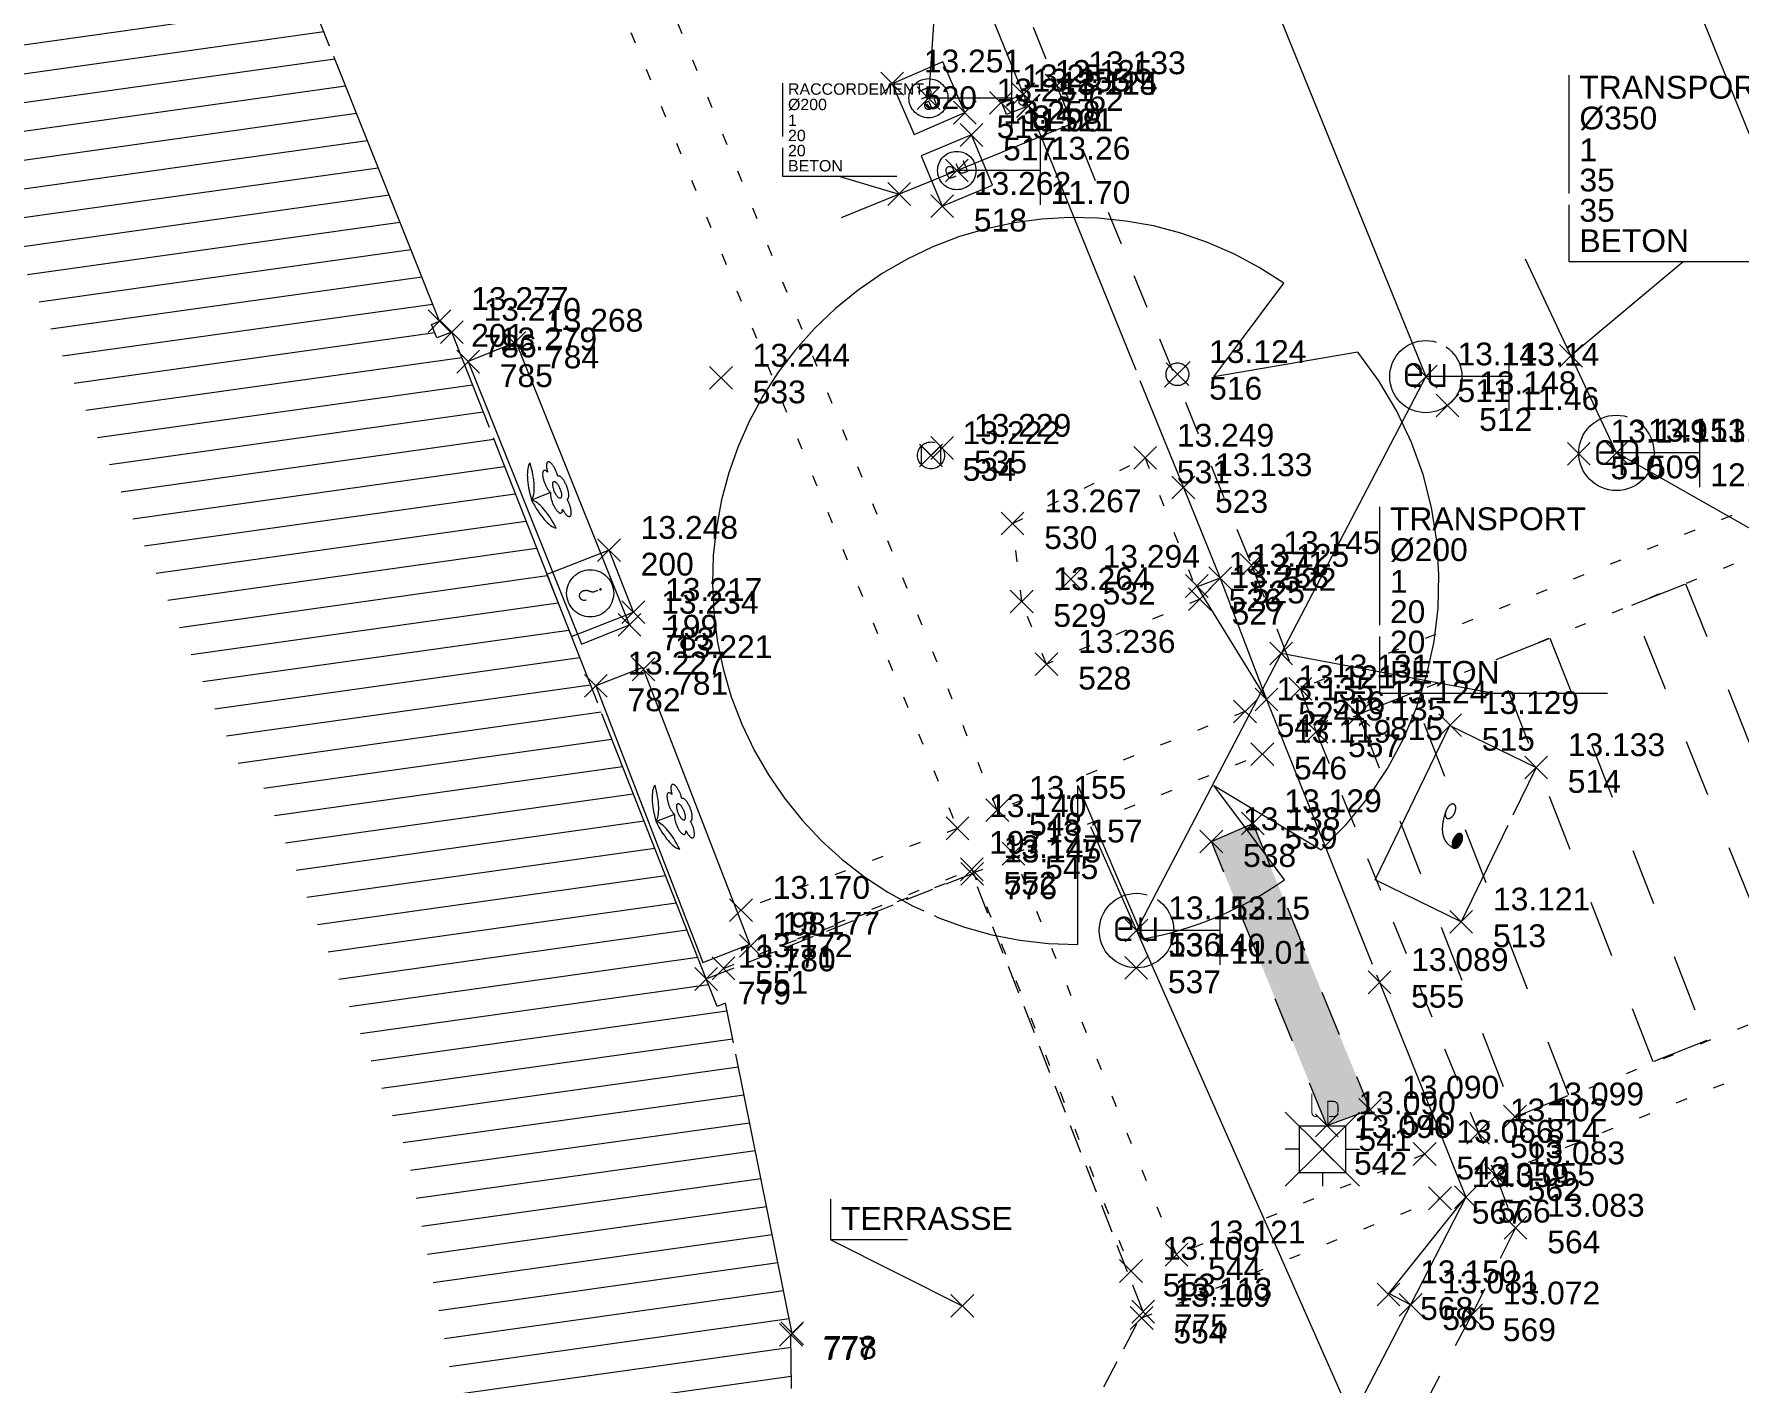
# Model space of a CAD drawing. Header units: metres. Extents: x 1223562 to 1223801, y 7191360 to 7191620.
# Drawn here: x 1223756.81 to 1223771.77, y 7191559.66 to 7191571.49 of the extents above; entities that cross this region are included whole.
import ezdxf
from ezdxf.enums import TextEntityAlignment as Align

# ---------------------------------------------------------------- set-up
doc = ezdxf.new("R2010")
doc.units = ezdxf.units.M
doc.header["$PDMODE"] = 3
doc.header["$PDSIZE"] = 0.1
for name, pattern in [('LL_0822', [2.5, 2.5, 0]), ('LL_0824', [0.35, 0.1, -0.25]), ('LL_0828', [0.8, 0.4, -0.4]), ('LL_0829', [0.6, 0.3, -0.3]), ('ML_0862', [1, 0.5, -0.5]), ('RL_1103', [0.375, 0.25, -0.125]), ('RL_1105', [2.5, 2.5, 0]), ('Socle_Continu', [2.5, 2.5, 0]), ('Topo_Continu', [2.5, 2.5, 0])]:
    doc.linetypes.add(name, pattern=pattern)
for name, color, linetype, lineweight in [('BATIH_SCS', 201, 'Socle_Continu', 13), ('BATIM_SCI', 201, 'Socle_Continu', 13), ('EAUPO_SCS', 140, 'Socle_Continu', 13), ('ECPUB_SCS', 30, 'Socle_Continu', 13), ('GAZFL_SCS', 40, 'Socle_Continu', 13), ('INDET_SCS', 7, 'Socle_Continu', 13), ('JARDI_SCS', 82, 'Socle_Continu', 13), ('MARQU_SCS', 7, 'Socle_Continu', 13), ('MOBUR_PSS', 251, 'Socle_Continu', 13), ('SIGTA_SCI', 7, 'Socle_Continu', 13), ('SIGTM_SCI', 1, 'Socle_Continu', 13), ('SIGTO_SCI', 255, 'Socle_Continu', 13), ('TELEC_SCS', 3, 'Socle_Continu', 13), ('VOIRH_SCS', 7, 'Socle_Continu', 13), ('VOIRI_SCS', 7, 'Socle_Continu', 13)]:
    doc.layers.add(name, color=color, linetype=linetype, lineweight=lineweight)
for name, color, linetype, lineweight, true_color in [('BATIM_SCS', 7, 'Socle_Continu', 13, 0xdf7fff), ('EAUPL_PSI', 5, 'Socle_Continu', 13, 0x0000ff), ('EAUPL_SCI', 5, 'Socle_Continu', 13, 0x0000ff), ('EAUPL_SCS', 5, 'Socle_Continu', 13, 0x0000ff), ('EAUPL_SCT', 5, 'Socle_Continu', 13, 0x0000ff), ('EAUUS_PSI', 7, 'Socle_Continu', 13, 0x7f3f00), ('EAUUS_SCI', 7, 'Socle_Continu', 13, 0x7f3f00), ('EAUUS_SCS', 7, 'Socle_Continu', 13, 0x7f3f00), ('EAUUS_SCT', 7, 'Socle_Continu', 13, 0x7f3f00)]:
    doc.layers.add(name, color=color, linetype=linetype, lineweight=lineweight, true_color=true_color)
doc.styles.add('Reseaux', font='arial.ttf')
doc.styles.get("Standard").update_dxf_attribs({"font": 'arial.ttf'})
doc.linetypes.add('BL_0101', pattern='A,3,-0.2,0.2,-0.381,["ep",Standard,S=0.254,R=0,X=-0.2,Y=-0.1],-0.381,0.2,-0.2', length=4.562)
doc.linetypes.add('CL_0181', pattern='A,3,-0.15,0.4,-0.381,["eu",Standard,S=0.254,R=0,X=-0.2,Y=-0.1],-0.381,0.4,-0.15', length=4.862)

# ---------------------------------------------------------------- blocks, each defined once
blk = doc.blocks.new('YP_1521')
at = {"layer": 'SIGTO_SCI', "color": 7, "linetype": 'Socle_Continu'}
blk.add_point((0, 0), dxfattribs=at)
at = {"layer": 'SIGTA_SCI', "linetype": 'Socle_Continu'}
blk.add_attdef('ALT', (0.278, 0.099), '', height=0.2, dxfattribs=at)
at = {"layer": 'SIGTA_SCI', "linetype": 'Socle_Continu', "flags": 9}
blk.add_attdef('CALQUE_ALT', (1.69, -1.18), '', height=0.2, dxfattribs=at)
at = {"layer": 'SIGTM_SCI', "linetype": 'Socle_Continu'}
blk.add_attdef('MAT', (0.278, -0.223), '', height=0.2, dxfattribs=at)
at = {"layer": 'SIGTM_SCI', "linetype": 'Socle_Continu', "flags": 9}
blk.add_attdef('CALQUE_MAT', (1.69, -1.501), '', height=0.2, dxfattribs=at)
at = {"layer": 'SIGTO_SCI', "linetype": 'Socle_Continu', "flags": 9}
for tag, p in [('ID', (1.69, 0.105)), ('NATURE', (1.69, -0.216)), ('FAMILLE', (1.69, -0.538)), ('CALQUE', (1.69, -0.859)), ('PCRS', (1.69, -1.823))]:
    blk.add_attdef(tag, p, '', height=0.2, dxfattribs=at)
blk = doc.blocks.new('BP_0091')
at = {"layer": 'EAUPL_SCS', "linetype": 'Socle_Continu'}
h = blk.add_hatch(color=256, dxfattribs=at)
h.dxf.hatch_style = 1
h.paths.add_polyline_path([(0.094, 0), (0.906, 0, 0.388383)])
blk.add_line((0.906, 0), (0.094, 0), dxfattribs=at)
at = {"layer": 'EAUPL_SCS', "linetype": 'Socle_Continu', "flags": 128}
blk.add_lwpolyline([(0, 0), (0, 0.505), (1, 0.505), (1, 0)], close=True, dxfattribs=at)
at = {"layer": 'EAUPL_SCS', "linetype": 'Socle_Continu'}
blk.add_arc((0.5, -0.444), 0.602, 47.5494, 132.4506, dxfattribs=at)
at = {"layer": 'EAUPL_SCS', "linetype": 'Socle_Continu', "flags": 9}
for tag, p in [('NATURE', (1.448, 0.587)), ('ID', (1.448, 0.909)), ('FAMILLE', (1.448, 0.266)), ('CALQUE', (1.448, -0.055)), ('PCRS', (1.448, -0.377))]:
    blk.add_attdef(tag, p, '', height=0.2, dxfattribs=at)
blk = doc.blocks.new('KP_0763')
at = {"layer": 'INDET_SCS', "linetype": 'Socle_Continu'}
blk.add_lwpolyline([(0, 0), (1, 0), (1, 1), (0, 1)], close=True, dxfattribs=at)
at = {"layer": 'INDET_SCS', "linetype": 'Socle_Continu', "flags": 128}
blk.add_lwpolyline([(0.426, 0.592, -1), (0.574, 0.592, -0.209077), (0.535, 0.496, 0.201083), (0.5, 0.412), (0.5, 0.371)], format="xyb", dxfattribs=at)
at = {"layer": 'INDET_SCS', "linetype": 'Socle_Continu'}
blk.add_lwpolyline([(0.494, 0.341, 0.098491), (0.492, 0.338, 0.098491), (0.491, 0.335, 0.098491), (0.492, 0.331, 0.098491), (0.494, 0.328, 0.098491), (0.496, 0.326, 0.098491), (0.5, 0.325, 0.098491), (0.504, 0.326, 0.098491), (0.506, 0.328, 0.098491), (0.508, 0.331, 0.098491), (0.509, 0.335, 0.098491), (0.508, 0.338, 0.098491), (0.506, 0.341, 0.098491), (0.504, 0.343, 0.098491), (0.5, 0.344, 0.098491), (0.496, 0.343, 0.098491)], format="xyb", close=True, dxfattribs=at)
blk.add_circle((0.5, 0.5), 0.353, dxfattribs=at)
at = {"layer": 'INDET_SCS', "linetype": 'Socle_Continu', "flags": 9}
for tag, p in [('ID', (1.315, 0.865)), ('NATURE', (1.315, 0.544)), ('FAMILLE', (1.315, 0.223)), ('CALQUE', (1.315, -0.099)), ('PCRS', (1.315, -0.42))]:
    blk.add_attdef(tag, p, '', height=0.2, dxfattribs=at)
blk = doc.blocks.new('BP_0081')
at = {"layer": 'EAUPL_SCS', "linetype": 'Socle_Continu', "const_width": 0.0333, "flags": 128}
for points in [[(-0.051, -0.144), (-0.176, -0.144, -0.424), (-0.251, -0.069), (-0.251, 0.056, -0.997785), (-0.051, 0.056), (-0.051, 0.006), (-0.226, 0.006)], [(0.073, -0.295), (0.073, 0.156), (0.186, 0.156, -0.410802), (0.273, 0.068), (0.273, -0.062, -0.396178), (0.186, -0.144), (0.098, -0.144)]]:
    blk.add_lwpolyline(points, format="xyb", dxfattribs=at)
at = {"layer": 'EAUPL_SCS', "linetype": 'Socle_Continu'}
blk.add_circle((0, 0), 0.5, dxfattribs=at)
at = {"layer": 'EAUPL_SCS', "linetype": 'Socle_Continu', "flags": 9}
for tag, p in [('ID', (0.931, 0.67)), ('NATURE', (0.931, 0.348)), ('FAMILLE', (0.931, 0.027)), ('CALQUE', (0.931, -0.294)), ('PCRS', (0.931, -0.615)), ('TYPE', (0.931, -0.937))]:
    blk.add_attdef(tag, p, '', height=0.2, dxfattribs=at)
blk = doc.blocks.new('CP_0161')
at = {"layer": 'EAUUS_SCS', "linetype": 'Socle_Continu', "const_width": 0.0333, "flags": 128}
for points in [[(-0.071, -0.125), (-0.195, -0.125, -0.405328), (-0.27, -0.05), (-0.27, 0.075, -0.999132), (-0.071, 0.075), (-0.071, 0.025), (-0.245, 0.025)], [(0.054, 0.175), (0.054, -0.038, 0.410802), (0.141, -0.125), (0.253, -0.125), (0.253, 0.175)]]:
    blk.add_lwpolyline(points, format="xyb", dxfattribs=at)
at = {"layer": 'EAUUS_SCS', "linetype": 'Socle_Continu'}
blk.add_circle((0, 0), 0.5, dxfattribs=at)
at = {"layer": 'EAUUS_SCS', "linetype": 'Socle_Continu', "flags": 9}
for tag, p in [('ID', (0.989, 0.577)), ('NATURE', (0.989, 0.255)), ('FAMILLE', (0.989, -0.066)), ('CALQUE', (0.989, -0.387)), ('PCRS', (0.989, -0.709)), ('TYPE', (0.989, -1.03))]:
    blk.add_attdef(tag, p, '', height=0.2, dxfattribs=at)
blk = doc.blocks.new('AP_0001')
at = {"layer": 'EAUPO_SCS', "linetype": 'Socle_Continu'}
blk.add_line((0.113, 0.113), (-0.113, -0.113), dxfattribs=at)
blk.add_circle((0, 0), 0.1, dxfattribs=at)
at = {"layer": 'EAUPO_SCS', "linetype": 'Socle_Continu', "flags": 9}
for tag, p in [('ID', (0.809, 0.507)), ('NATURE', (0.809, 0.186)), ('FAMILLE', (0.809, -0.135)), ('CALQUE', (0.809, -0.456)), ('PCRS', (0.809, -0.778))]:
    blk.add_attdef(tag, p, '', height=0.2, dxfattribs=at)
blk = doc.blocks.new('CP_0163')
at = {"layer": 'EAUUS_SCS', "linetype": 'Socle_Continu'}
blk.add_lwpolyline([(0, 0), (1, 0), (1, 1), (0, 1)], close=True, dxfattribs=at)
at = {"layer": 'EAUUS_SCS', "linetype": 'Socle_Continu', "const_width": 0.0235, "flags": 128}
for points in [[(0.45, 0.412), (0.362, 0.412, -0.405328), (0.31, 0.465), (0.31, 0.553, -0.999132), (0.45, 0.553), (0.45, 0.518), (0.327, 0.518)], [(0.538, 0.624), (0.538, 0.474, 0.410802), (0.6, 0.412), (0.679, 0.412), (0.679, 0.624)]]:
    blk.add_lwpolyline(points, format="xyb", dxfattribs=at)
at = {"layer": 'EAUUS_SCS', "linetype": 'Socle_Continu'}
blk.add_circle((0.5, 0.5), 0.353, dxfattribs=at)
at = {"layer": 'EAUUS_SCS', "linetype": 'Socle_Continu', "flags": 9}
for tag, p in [('ID', (1.381, 1.06)), ('NATURE', (1.381, 0.739)), ('FAMILLE', (1.381, 0.417)), ('CALQUE', (1.381, 0.096)), ('PCRS', (1.381, -0.225)), ('TYPE', (1.381, -0.546))]:
    blk.add_attdef(tag, p, '', height=0.2, dxfattribs=at)
blk = doc.blocks.new('LP_0842')
at = {"layer": 'VOIRI_SCS', "linetype": 'Socle_Continu', "flags": 128}
blk.add_lwpolyline([(1, 0), (1, 0.5), (0, 0)], dxfattribs=at)
at = {"layer": 'VOIRI_SCS', "linetype": 'Socle_Continu', "flags": 9}
for tag, p in [('ID', (1.488, 0.614)), ('NATURE', (1.488, 0.292)), ('FAMILLE', (1.488, -0.029)), ('CALQUE', (1.488, -0.35)), ('PCRS', (1.488, -0.672))]:
    blk.add_attdef(tag, p, '', height=0.2, dxfattribs=at)
blk = doc.blocks.new('TP_1202')
at = {"layer": 'JARDI_SCS', "linetype": 'Socle_Continu', "flags": 128}
blk.add_lwpolyline([(0.3101, -0.3354, 0.396139), (0.3553, 0.2812), (0.1772, 0.2506), (0.2638, 0.3665, 1.3671), (0.0084, -0.4525), (0.0084, -0.2556), (0.09, -0.4455, 0.10638), (0.2645, -0.3725), (0.1772, -0.2556)], format="xyb", close=True, dxfattribs=at)
at = {"layer": 'JARDI_SCS', "linetype": 'Socle_Continu', "flags": 9}
for tag, p in [('ID', (1.0001, 0.2274)), ('NATURE', (1.0001, -0.0939)), ('FAMILLE', (1.0001, -0.4152)), ('CALQUE', (1.0001, -0.7365)), ('PCRS', (1.0001, -1.0577))]:
    blk.add_attdef(tag, p, '', height=0.2, dxfattribs=at)
blk = doc.blocks.new('JP_0701')
at = {"layer": 'GAZFL_SCS', "linetype": 'Socle_Continu'}
for p, q in [((0.353, 0.353), (-0.353, -0.353)), ((-0.353, -0.353), (-0.353, 0.353)), ((-0.353, 0.353), (0.353, -0.353)), ((0.353, 0.353), (0.353, -0.353))]:
    blk.add_line(p, q, dxfattribs=at)
blk.add_circle((0, 0), 0.5, dxfattribs=at)
at = {"layer": 'GAZFL_SCS', "linetype": 'Socle_Continu', "flags": 9}
for tag, p in [('ID', (1.116, 0.579)), ('NATURE', (1.116, 0.258)), ('FAMILLE', (1.116, -0.063)), ('CALQUE', (1.116, -0.385)), ('PCRS', (1.116, -0.706))]:
    blk.add_attdef(tag, p, '', height=0.2, dxfattribs=at)
blk = doc.blocks.new('GP_0481')
at = {"layer": 'ECPUB_SCS', "linetype": 'Socle_Continu'}
for p, q in [((-0.325, 0.325), (0, 0)), ((0, 0), (0.325, 0.325)), ((0.203, 0.203), (-0.203, 0.203)), ((-0.203, 0.203), (-0.203, -0.203)), ((0.203, 0.203), (0.203, -0.203)), ((0, 0), (-0.325, -0.325)), ((-0.203, 0), (-0.325, 0)), ((0.325, -0.325), (0, 0)), ((0.203, 0), (0.325, 0)), ((-0.203, -0.203), (0.203, -0.203)), ((0, -0.203), (0, -0.325))]:
    blk.add_line(p, q, dxfattribs=at)
at = {"layer": 'ECPUB_SCS', "linetype": 'Socle_Continu', "const_width": 0.01, "flags": 128}
for points in [[(-0.092, 0.487), (-0.092, 0.321, 0.378783), (-0.059, 0.287), (-0.048, 0.287)], [(0.048, 0.22), (0.048, 0.42), (0.098, 0.42, -0.410802), (0.137, 0.381), (0.137, 0.323, -0.396178), (0.098, 0.287), (0.059, 0.287)]]:
    blk.add_lwpolyline(points, format="xyb", dxfattribs=at)
at = {"layer": 'ECPUB_SCS', "linetype": 'Socle_Continu', "flags": 9}
for tag, p in [('ID', (0.722, 0.587)), ('NATURE', (0.722, 0.266)), ('FAMILLE', (0.722, -0.055)), ('CALQUE', (0.722, -0.377)), ('PCRS', (0.722, -0.698))]:
    blk.add_attdef(tag, p, '', height=0.2, dxfattribs=at)
blk = doc.blocks.new('LP_0841')
at = {"layer": 'VOIRI_SCS', "linetype": 'Socle_Continu', "flags": 128}
blk.add_lwpolyline([(0, 0), (0, 0.5), (1, 0)], dxfattribs=at)
at = {"layer": 'VOIRI_SCS', "linetype": 'Socle_Continu', "flags": 9}
for tag, p in [('ID', (1.428, 0.548)), ('NATURE', (1.428, 0.227)), ('FAMILLE', (1.428, -0.095)), ('CALQUE', (1.428, -0.416)), ('PCRS', (1.428, -0.737))]:
    blk.add_attdef(tag, p, '', height=0.2, dxfattribs=at)
blk = doc.blocks.new('*U63')
at = {"layer": 'BATIM_SCI', "linetype": 'Socle_Continu'}
blk.add_line((-1.153, 0.58), (0, 0), dxfattribs=at)
at = {"layer": 'BATIM_SCI', "linetype": 'Socle_Continu', "flags": 128}
blk.add_lwpolyline([(-0.48, 0.58), (-1.153, 0.58), (-1.153, 0.937)], dxfattribs=at)
at = {"layer": 'BATIM_SCI', "linetype": 'Socle_Continu'}
blk.add_point((0, 0), dxfattribs=at)
blk.add_attdef('TXT', (-1.064, 0.667), '', height=0.2, dxfattribs=at)
at = {"layer": 'BATIM_SCI', "linetype": 'Socle_Continu', "flags": 9}
for tag, p in [('ID', (1.967, 0.144)), ('NATURE', (1.967, -0.177)), ('FAMILLE', (1.967, -0.499)), ('CALQUE', (1.967, -0.82)), ('PCRS', (1.967, -1.141))]:
    blk.add_attdef(tag, p, '', height=0.2, dxfattribs=at)
blk = doc.blocks.new('NP_2606')
at = {"layer": 'MOBUR_PSS', "linetype": 'Topo_Continu'}
blk.add_lwpolyline([(0, 0), (0.6, 0), (0.6, 0.3), (0, 0.3)], close=True, dxfattribs=at)
at = {"layer": 'MOBUR_PSS', "linetype": 'Socle_Continu', "flags": 128}
blk.add_lwpolyline([(0.3, 0.1607, 1.082498), (0.3393, 0.1893, 1.082498), (0.3243, 0.2354, 1.082498), (0.2757, 0.2354, 1.082498), (0.2607, 0.1893, 1.082498), (0.3, 0.1607), (0.3, 0.0428)], format="xyb", dxfattribs=at)
for points in [[(0.2303, 0.1146, 0.278028), (0.3, 0.0428, 0.278028)], [(0.3, 0.0428, 0.278028), (0.3697, 0.1146, 0.278028)]]:
    blk.add_lwpolyline(points, format="xyb", close=True, dxfattribs=at)
at = {"layer": 'MOBUR_PSS', "linetype": 'Socle_Continu'}
blk.add_circle((0.3, 0.202), 0.0177, dxfattribs=at)
at = {"layer": 'MOBUR_PSS', "linetype": 'Topo_Continu', "flags": 9}
for tag, p in [('ID', (1.4524, 0.4083)), ('NATURE', (1.4524, 0.087)), ('FAMILLE', (1.4524, -0.2342)), ('CALQUE', (1.4524, -0.5555))]:
    blk.add_attdef(tag, p, '', height=0.2, dxfattribs=at)
at = {"layer": 'MOBUR_PSS', "linetype": 'Socle_Continu', "flags": 9}
blk.add_attdef('PCRS', (1.4524, -0.8768), '', height=0.2, dxfattribs=at)
blk = doc.blocks.new('IP_0645')
at = {"layer": 'TELEC_SCS', "linetype": 'Socle_Continu'}
h = blk.add_hatch(color=256, dxfattribs=at)
edge = h.paths.add_edge_path()
edge.add_ellipse((0.552, 0.6033), major_axis=(-0.0325, 0.0325), ratio=1, start_angle=-134.95904, end_angle=45.04096, ccw=False)
edge.add_ellipse((0.552, 0.6033), major_axis=(0.0325, 0.0325), ratio=1, start_angle=135.04096, end_angle=315.04096, ccw=False)
h = blk.add_hatch(color=256, dxfattribs=at)
edge = h.paths.add_edge_path()
edge.add_ellipse((0.4144, 0.4044), major_axis=(0.0324, 0.0324), ratio=1, start_angle=-44.95904, end_angle=135.04096, ccw=False)
edge.add_ellipse((0.4144, 0.4044), major_axis=(0.0324, 0.0324), ratio=1, start_angle=135.04096, end_angle=315.04096, ccw=False)
at = {"layer": 'TELEC_SCS', "linetype": 'Socle_Continu', "flags": 128}
blk.add_lwpolyline([(0, 1), (1, 1), (1, 0), (0, 0)], close=True, dxfattribs=at)
at = {"layer": 'TELEC_SCS', "linetype": 'Socle_Continu'}
for points in [[(0.4698, 0.6224, 0.070816), (0.4293, 0.592, 0.035655), (0.4125, 0.5727, 0.098491)], [(0.5501, 0.6493, 0.060394), (0.4925, 0.6332, 0.025244), (0.4698, 0.6224, 0.098491)], [(0.5979, 0.6034, 0.098311), (0.5944, 0.6209, 0.098491), (0.5845, 0.6358, 0.098491), (0.5696, 0.6458, 0.098491), (0.552, 0.6493, 0.098491), (0.5344, 0.6458, 0.098491), (0.5195, 0.6358, 0.098491), (0.5096, 0.6209, 0.098491), (0.5061, 0.6033, 0.000179), (0.5061, 0.6033, 0.098491)], [(0.5061, 0.6033, 0.098311), (0.5096, 0.5858, 0.098491), (0.5195, 0.5709, 0.098491), (0.5344, 0.5609, 0.098491), (0.552, 0.5574, 0.098491), (0.5696, 0.5609, 0.098491), (0.5845, 0.5709, 0.098491), (0.5944, 0.5858, 0.098491), (0.5979, 0.6033, 0.000179), (0.5979, 0.6034, 0.098491)], [(0.3783, 0.5, 0.062521), (0.367, 0.4098, 0.003745), (0.367, 0.4044, 0.098491)], [(0.4125, 0.5727, 0.059478), (0.3878, 0.5286, 0.035459), (0.3783, 0.5, 0.098491)], [(0.4603, 0.4044, 0.098311), (0.4568, 0.4219, 0.098491), (0.4469, 0.4368, 0.098491), (0.432, 0.4468, 0.098491), (0.4144, 0.4503, 0.098491), (0.3969, 0.4468, 0.098491), (0.382, 0.4368, 0.098491), (0.3721, 0.4219, 0.098491), (0.3686, 0.4044, 0.000179), (0.3686, 0.4044, 0.098491)], [(0.3686, 0.4044, 0.098311), (0.3721, 0.3868, 0.098491), (0.382, 0.372, 0.098491), (0.3969, 0.362, 0.098491), (0.4144, 0.3585, 0.098491), (0.432, 0.362, 0.098491), (0.4469, 0.372, 0.098491), (0.4568, 0.3868, 0.098491), (0.4603, 0.4044, 0.000179), (0.4603, 0.4044, 0.098491)]]:
    blk.add_lwpolyline(points, format="xyb", dxfattribs=at)
at = {"layer": 'TELEC_SCS', "linetype": 'Socle_Continu', "flags": 9}
for tag, p in [('ID', (1.1393, 0.9514)), ('NATURE', (1.1393, 0.6301)), ('FAMILLE', (1.1393, 0.3088)), ('CALQUE', (1.1393, -0.0125)), ('PCRS', (1.1393, -0.3337))]:
    blk.add_attdef(tag, p, '', height=0.2, dxfattribs=at)
blk = doc.blocks.new('*U136')
at = {"layer": 'EAUUS_SCI', "linetype": 'Socle_Continu'}
blk.add_line((0.048, 0.693), (0, 0), dxfattribs=at)
at = {"layer": 'EAUUS_SCI', "linetype": 'Socle_Continu', "flags": 128}
blk.add_lwpolyline([(0.721, 0.693), (0.048, 0.693), (0.048, 1.05)], dxfattribs=at)
at = {"layer": 'EAUUS_SCI', "linetype": 'Socle_Continu'}
blk.add_point((0, 0), dxfattribs=at)
blk.add_attdef('TXT', (0.136, 0.781), '', height=0.2, dxfattribs=at)
at = {"layer": 'EAUUS_SCI', "linetype": 'Socle_Continu', "flags": 9}
for tag, p in [('ID', (1.967, 0.144)), ('NATURE', (1.967, -0.177)), ('FAMILLE', (1.967, -0.499)), ('CALQUE', (1.967, -0.82)), ('PCRS', (1.967, -1.141))]:
    blk.add_attdef(tag, p, '', height=0.2, dxfattribs=at)
blk = doc.blocks.new('CP_2101')
at = {"layer": 'EAUUS_PSI', "linetype": 'Socle_Continu'}
blk.add_line((0.733, 0), (0, 0), dxfattribs=at)
at = {"layer": 'EAUUS_PSI', "linetype": 'Socle_Continu', "flags": 128}
blk.add_lwpolyline([(0.733, -0.3), (0.733, 0.3)], dxfattribs=at)
at = {"layer": 'EAUUS_PSI', "linetype": 'Socle_Continu'}
blk.add_point((0, 0), dxfattribs=at)
at = {"layer": 'EAUUS_PSI', "linetype": 'Socle_Continu', "style": 'Reseaux', "flags": 9}
for tag, p in [('ID', (2.525, 0.541)), ('NATURE', (2.525, 0.22))]:
    blk.add_attdef(tag, p, '', height=0.2, dxfattribs=at)
at = {"layer": 'EAUUS_PSI', "linetype": 'Socle_Continu'}
for tag, p in [('TAMPON', (0.824, 0.196)), ('RADIER', (0.824, -0.192))]:
    blk.add_attdef(tag, text='', height=0.2, dxfattribs=at).set_placement(p, align=Align.MIDDLE_LEFT)
at = {"layer": 'EAUUS_PSI', "linetype": 'Socle_Continu', "flags": 9}
for tag, p in [('FAMILLE', (2.525, -0.101)), ('CALQUE', (2.525, -0.423)), ('PCRS', (2.525, -0.744))]:
    blk.add_attdef(tag, p, '', height=0.2, dxfattribs=at)
blk = doc.blocks.new('*U137')
at = {"layer": 'EAUUS_SCI', "linetype": 'Socle_Continu'}
blk.add_line((-1.039, 0.309), (0, 0), dxfattribs=at)
at = {"layer": 'EAUUS_SCI', "linetype": 'Socle_Continu', "flags": 128}
blk.add_lwpolyline([(-0.039, 0.309), (-2.039, 0.309), (-2.039, 1.947)], dxfattribs=at)
at = {"layer": 'EAUUS_SCI', "linetype": 'Socle_Continu'}
blk.add_point((0, 0), dxfattribs=at)
for tag, p in [('TYPE', (-1.95, 1.742)), ('DIAM', (-1.95, 1.472)), ('NBR', (-1.95, 1.193)), ('LARG', (-1.95, 0.928)), ('HAUT', (-1.95, 0.662)), ('MATER', (-1.95, 0.396))]:
    blk.add_attdef(tag, p, '', height=0.2, dxfattribs=at)
at = {"layer": 'EAUUS_SCI', "linetype": 'Socle_Continu', "flags": 9}
for tag, p in [('ID', (2.47, 1.418)), ('NATURE', (2.47, 1.097)), ('FAMILLE', (2.47, 0.776)), ('CALQUE', (2.47, 0.454))]:
    blk.add_attdef(tag, p, '', height=0.2, dxfattribs=at)
blk = doc.blocks.new('*U139')
at = {"layer": 'EAUUS_SCI', "linetype": 'Socle_Continu'}
blk.add_line((1.866, -0.352), (0, 0), dxfattribs=at)
at = {"layer": 'EAUUS_SCI', "linetype": 'Socle_Continu', "flags": 128}
blk.add_lwpolyline([(2.866, -0.352), (0.866, -0.352), (0.866, 1.287)], dxfattribs=at)
at = {"layer": 'EAUUS_SCI', "linetype": 'Socle_Continu'}
blk.add_point((0, 0), dxfattribs=at)
at = {"layer": 'EAUUS_SCI', "linetype": 'Socle_Continu', "flags": 9}
for tag, p in [('ID', (2.47, 1.418)), ('NATURE', (2.47, 1.097)), ('FAMILLE', (2.47, 0.776)), ('CALQUE', (2.47, 0.454))]:
    blk.add_attdef(tag, p, '', height=0.2, dxfattribs=at)
at = {"layer": 'EAUUS_SCI', "linetype": 'Socle_Continu'}
for tag, p in [('TYPE', (0.955, 1.082)), ('DIAM', (0.955, 0.811)), ('NBR', (0.955, 0.533)), ('LARG', (0.955, 0.267)), ('HAUT', (0.955, 0.001)), ('MATER', (0.955, -0.265))]:
    blk.add_attdef(tag, p, '', height=0.2, dxfattribs=at)
blk = doc.blocks.new('BP_2051')
at = {"layer": 'EAUPL_PSI', "linetype": 'Socle_Continu'}
blk.add_line((0.733, 0), (0, 0), dxfattribs=at)
at = {"layer": 'EAUPL_PSI', "linetype": 'Socle_Continu', "flags": 128}
blk.add_lwpolyline([(0.733, -0.3), (0.733, 0.3)], dxfattribs=at)
at = {"layer": 'EAUPL_PSI', "linetype": 'Socle_Continu'}
blk.add_point((0, 0), dxfattribs=at)
for tag, p in [('TAMPON', (0.824, 0.196)), ('RADIER', (0.824, -0.192))]:
    blk.add_attdef(tag, text='', height=0.2, dxfattribs=at).set_placement(p, align=Align.MIDDLE_LEFT)
at = {"layer": 'EAUPL_PSI', "linetype": 'Socle_Continu', "style": 'Reseaux', "flags": 9}
for tag, p in [('ID', (2.428, 0.07)), ('NATURE', (2.428, -0.251))]:
    blk.add_attdef(tag, p, '', height=0.2, dxfattribs=at)
at = {"layer": 'EAUPL_PSI', "linetype": 'Socle_Continu', "flags": 9}
for tag, p in [('FAMILLE', (2.428, -0.573)), ('CALQUE', (2.428, -0.894)), ('PCRS', (2.428, -1.215))]:
    blk.add_attdef(tag, p, '', height=0.2, dxfattribs=at)
blk = doc.blocks.new('*U140')
at = {"layer": 'EAUPL_SCI', "linetype": 'Socle_Continu'}
blk.add_line((0.985, 0.824), (0, 0), dxfattribs=at)
at = {"layer": 'EAUPL_SCI', "linetype": 'Socle_Continu', "flags": 128}
blk.add_lwpolyline([(1.985, 0.824), (-0.015, 0.824), (-0.015, 2.462)], dxfattribs=at)
at = {"layer": 'EAUPL_SCI', "linetype": 'Socle_Continu'}
blk.add_point((0, 0), dxfattribs=at)
for tag, p in [('TYPE', (0.074, 2.257)), ('DIAM', (0.074, 1.987)), ('NBR', (0.074, 1.708)), ('LARG', (0.074, 1.443)), ('HAUT', (0.074, 1.177)), ('MATER', (0.074, 0.911))]:
    blk.add_attdef(tag, p, '', height=0.2, dxfattribs=at)
at = {"layer": 'EAUPL_SCI', "linetype": 'Socle_Continu', "flags": 9}
for tag, p in [('ID', (2.47, 1.418)), ('NATURE', (2.47, 1.097)), ('FAMILLE', (2.47, 0.776)), ('CALQUE', (2.47, 0.454))]:
    blk.add_attdef(tag, p, '', height=0.2, dxfattribs=at)

msp = doc.modelspace()

# ---------------------------------------------------------------- hatches: boundary and pattern name
at = {"layer": 'BATIH_SCS', "linetype": 'Socle_Continu'}
h = msp.add_hatch(dxfattribs=at)
h.set_pattern_fill('RL_1107', color=256, angle=323, pattern_type=2)
h.set_pattern_definition([(8, (0, 0), (-0.03479327524, 0.247567017185), [])])
h.paths.add_polyline_path([(1223763.477, 7191557.008), (1223763.455, 7191560.08), (1223763.465, 7191560.092), (1223762.88, 7191562.989), (1223762.806, 7191562.959), (1223762.711, 7191563.201), (1223761.529, 7191566.205), (1223761.527, 7191566.205), (1223761.313, 7191566.749), (1223760.479, 7191568.876), (1223760.348, 7191568.825), (1223760.301, 7191568.943), (1223760.37, 7191568.971), (1223759.258, 7191571.756), (1223758.662, 7191573.248), (1223757.164, 7191577.027), (1223757.018, 7191576.994), (1223756.916, 7191577.263), (1223753.872, 7191576.059), (1223758.669, 7191564.941), (1223758.785, 7191564.986), (1223759.919, 7191562.103), (1223760.082, 7191561.688), (1223760.457, 7191559.831), (1223760.475, 7191557.266), (1223760.452, 7191557.141), (1223760.061, 7191555.441), (1223759.978, 7191555.22), (1223758.015, 7191551.635), (1223758.144, 7191551.568), (1223755.578, 7191546.63), (1223758.239, 7191545.247), (1223761.321, 7191551.174), (1223761.627, 7191551.765), (1223761.663, 7191551.747), (1223761.721, 7191551.858), (1223762.167, 7191552.716), (1223762.225, 7191552.827), (1223762.118, 7191552.882), (1223762.471, 7191553.526), (1223762.536, 7191553.501), (1223762.65, 7191553.804), (1223762.757, 7191553.779), (1223763.392, 7191556.539)])
h.paths.add_polyline_path([(1223761.791, 7191552.366), (1223761.895, 7191552.38), (1223761.84, 7191552.273)], flags=16)
at = {"layer": 'VOIRH_SCS', "linetype": 'Socle_Continu'}
h = msp.add_hatch(dxfattribs=at)
h.set_pattern_fill('LL_0828', color=256, pattern_type=2)
h.set_pattern_definition([(0, (0, 0), (0, 0.1099852), [0.0635, -0.127]), (120, (0, 0), (-0.0952499772403, -0.0549926), [0.0635, -0.127]), (60, (0.0635, 0), (-0.0952499772403, 0.0549926), [0.0635, -0.127])])
h.paths.add_polyline_path([(1223756.106, 7191613.889), (1223755.738, 7191613.747), (1223756.665, 7191611.202), (1223757.068, 7191611.359)])
h.paths.add_polyline_path([(1223750.268, 7191608.738), (1223749.884, 7191608.597), (1223748.935, 7191611.127), (1223749.33, 7191611.281)])
h.paths.add_polyline_path([(1223773.638, 7191567.527), (1223774.009, 7191567.694), (1223774.374, 7191566.862), (1223774.755, 7191566.044), (1223775.18, 7191565.272), (1223775.679, 7191564.559), (1223775.355, 7191564.321), (1223774.826, 7191565.063), (1223774.385, 7191565.854), (1223773.987, 7191566.695)])
h.paths.add_polyline_path([(1223767.145, 7191564.407), (1223767.508, 7191564.565), (1223768.539, 7191562.053), (1223768.158, 7191561.915)])

# ---------------------------------------------------------------- linework, layer by layer
at = {"layer": 'BATIM_SCS', "linetype": 'RL_1105'}
for points in [[(1223760.37, 7191568.971, 13.277), (1223758.662, 7191573.248, 13.338), (1223757.164, 7191577.027, 13.352), (1223757.018, 7191576.994, 13.371), (1223756.916, 7191577.263, 13.357), (1223753.872, 7191576.059, 13.209)], [(1223758.044, 7191545.348, 12.648), (1223758.239, 7191545.247, 12.651), (1223761.321, 7191551.174, 12.828), (1223761.627, 7191551.765, 12.857), (1223761.663, 7191551.747, 12.845), (1223761.721, 7191551.858, 12.85), (1223762.167, 7191552.716, 12.86), (1223762.225, 7191552.827, 12.87), (1223762.118, 7191552.882, 12.937), (1223762.471, 7191553.526, 12.937), (1223762.536, 7191553.501, 12.926), (1223762.65, 7191553.804, 12.937), (1223762.757, 7191553.779, 12.931), (1223763.392, 7191556.539, 13.044), (1223763.477, 7191557.008, 13.362), (1223763.455, 7191560.08, 13.252), (1223763.465, 7191560.092, 13.252), (1223762.88, 7191562.989, 13.172), (1223762.806, 7191562.959, 13.176), (1223762.711, 7191563.201, 13.171), (1223760.479, 7191568.876, 13.27), (1223760.348, 7191568.825, 13.27), (1223760.301, 7191568.943, 13.272), (1223760.37, 7191568.971, 13.277)]]:
    msp.add_polyline3d(points, dxfattribs=at)
at = {"layer": 'BATIM_SCS', "linetype": 'RL_1103'}
msp.add_polyline3d([(1223763.392, 7191556.539, 13.044), (1223764.765, 7191556.523, 13.034), (1223764.816, 7191556.962, 13.051), (1223766.546, 7191560.282, 13.113), (1223765.046, 7191564.124, 13.145), (1223762.711, 7191563.201, 13.171)], dxfattribs=at)
at = {"layer": 'EAUPL_SCT', "linetype": 'BL_0101'}
for points in [[(1223770.7, 7191567.816, 12.08), (1223769.902, 7191569.517, 12.08)], [(1223772.336, 7191566.891, 12.08), (1223770.7, 7191567.816, 12.08)]]:
    msp.add_polyline3d(points, dxfattribs=at)
at = {"layer": 'EAUUS_SCT', "linetype": 'CL_0181'}
for points in [[(1223762.707, 7191584.029, 11.95), (1223769.027, 7191568.485, 11.46)], [(1223764.911, 7191570.293, 11.7), (1223765.923, 7191570.705, 11.7)], [(1223763.898, 7191569.882, 11.7), (1223764.91, 7191570.293, 11.7)], [(1223769.027, 7191568.485, 11.46), (1223766.488, 7191563.626, 11.01)], [(1223766.085, 7191564.538, 11.01), (1223766.488, 7191563.626, 11.01)], [(1223766.488, 7191563.626, 11.01), (1223780.009, 7191533.025, 10.71)]]:
    msp.add_polyline3d(points, dxfattribs=at)
at = {"layer": 'MARQU_SCS', "linetype": 'ML_0862'}
for points in [[(1223772.721, 7191563.147, 13.066), (1223772.248, 7191562.96, 13.071), (1223770.835, 7191566.479, 13.141), (1223771.307, 7191566.668, 13.141)], [(1223771.494, 7191562.661, 13.08), (1223771.022, 7191562.473, 13.085), (1223769.645, 7191566.004, 13.135), (1223770.117, 7191566.192, 13.139)], [(1223769.81, 7191561.993, 13.099), (1223770.283, 7191562.181, 13.094), (1223768.907, 7191565.709, 13.129), (1223768.435, 7191565.52, 13.124)]]:
    msp.add_polyline3d(points, close=True, dxfattribs=at)
at = {"layer": 'VOIRI_SCS', "linetype": 'LL_0829'}
msp.add_polyline3d([(1223752.475, 7191604.343, 12.804), (1223752.751, 7191604.461, 12.835), (1223754.36, 7191600.152, 12.901), (1223756.06, 7191595.661, 12.968), (1223757.142, 7191592.616, 12.993), (1223757.927, 7191590.51, 13.017), (1223759.083, 7191587.643, 13.054), (1223762.406, 7191579.414, 13.152), (1223762.908, 7191578.157, 13.169), (1223764.002, 7191575.443, 13.153), (1223765.787, 7191571.039, 13.133), (1223767.498, 7191566.83, 13.145), (1223767.926, 7191565.747, 13.131), (1223768.066, 7191565.37, 13.135), (1223769.643, 7191561.476, 13.083), (1223769.815, 7191561.017, 13.083), (1223769.425, 7191560.247, 13.072), (1223766.949, 7191555.533, 12.886)], dxfattribs=at)
at = {"layer": 'VOIRI_SCS', "linetype": 'LL_0822'}
for points in [[(1223765.495, 7191570.963, 13.125), (1223762.623, 7191578.069, 13.157), (1223762.13, 7191579.287, 13.125), (1223758.808, 7191587.529, 13.017), (1223758.389, 7191588.545, 13.021), (1223758.091, 7191589.312, 13.009), (1223757.636, 7191590.403, 12.978), (1223756.845, 7191592.537, 12.954), (1223756.106, 7191594.56, 12.954), (1223755.736, 7191595.649, 12.95), (1223754.459, 7191599.014, 12.89)], [(1223765.593, 7191586.147, 13.183), (1223769.092, 7191577.497, 13.231), (1223770.519, 7191573.951, 13.203), (1223771.016, 7191572.708, 13.203), (1223772.563, 7191568.888, 13.166)], [(1223765.541, 7191570.861, 13.115), (1223766.899, 7191567.513, 13.133), (1223767.222, 7191566.718, 13.125), (1223767.629, 7191565.653, 13.121), (1223768.62, 7191563.172, 13.089), (1223769.379, 7191561.287, 13.055), (1223768.894, 7191560.343, 13.031), (1223766.493, 7191555.734, 12.847), (1223764.833, 7191552.553, 12.719)]]:
    msp.add_polyline3d(points, dxfattribs=at)
at = {"layer": 'VOIRI_SCS', "linetype": 'LL_0824'}
for points in [[(1223758.169, 7191574.493, 13.35), (1223760.473, 7191575.401, 13.301), (1223761.368, 7191573.169, 13.276), (1223759.089, 7191572.272, 13.32), (1223759.234, 7191571.901, 13.316), (1223761.519, 7191572.8, 13.273), (1223764.916, 7191564.522, 13.14), (1223763.017, 7191563.805, 13.17)], [(1223767.44, 7191565.547, 13.135), (1223765.266, 7191564.682, 13.155), (1223761.908, 7191572.952, 13.272), (1223764.094, 7191573.821, 13.273)], [(1223769.017, 7191561.665, 13.066), (1223766.839, 7191560.783, 13.121), (1223765.408, 7191564.3, 13.157), (1223767.592, 7191565.174, 13.119)], [(1223765.464, 7191564.284, 13.157), (1223763.165, 7191563.415, 13.175)], [(1223762.863, 7191563.294, 13.172), (1223765.043, 7191564.163, 13.147), (1223766.44, 7191560.639, 13.109)], [(1223766.533, 7191560.227, 13.109), (1223769.152, 7191561.277, 13.059)]]:
    msp.add_polyline3d(points, dxfattribs=at)
for points in [[(1223767.044, 7191566.533, 13.258), (1223765.698, 7191565.963, 13.236), (1223765.48, 7191566.513, 13.264), (1223765.4, 7191567.196, 13.267), (1223766.564, 7191567.772, 13.249)], [(1223767.926, 7191565.747, 13.131), (1223768.066, 7191565.37, 13.135), (1223773.16, 7191567.416, 13.143), (1223773.011, 7191567.789, 13.154)], [(1223774.93, 7191564.028, 13.033), (1223775.215, 7191563.715, 13.036), (1223769.643, 7191561.476, 13.083), (1223769.487, 7191561.853, 13.102)]]:
    msp.add_polyline3d(points, close=True, dxfattribs=at)
at = {"layer": 'VOIRI_SCS', "linetype": 'LL_0828'}
msp.add_polyline3d([(1223767.145, 7191564.407, 13.138), (1223767.508, 7191564.565, 13.129), (1223768.539, 7191562.053, 13.09), (1223768.158, 7191561.915, 13.09)], close=True, dxfattribs=at)

# ---------------------------------------------------------------- block references
at = {"layer": 'BATIM_SCI', "linetype": 'Socle_Continu'}
msp.add_blockref('*U63', (1223764.959, 7191560.333), dxfattribs=at).add_auto_attribs({'TXT': 'TERRASSE'})
at = {"layer": 'EAUPL_PSI', "linetype": 'Socle_Continu'}
ref = msp.add_blockref('BP_2051', (1223770.7, 7191567.816, 13.151), dxfattribs=at)
ref.add_attrib('TAMPON', '13.15', dxfattribs={"linetype": 'Socle_Continu', "height": 0.2}).set_placement((1223771.524, 7191568.011), align=Align.MIDDLE_LEFT)
ref.add_attrib('RADIER', '12.08', dxfattribs={"linetype": 'Socle_Continu', "height": 0.2}).set_placement((1223771.524, 7191567.624), align=Align.MIDDLE_LEFT)
at = {"layer": 'EAUPL_SCI', "linetype": 'Socle_Continu'}
msp.add_blockref('*U140', (1223770.301, 7191568.667), dxfattribs=at).add_auto_attribs({'TYPE': 'TRANSPORT', 'DIAM': 'Ø350', 'NBR': '1', 'LARG': '35', 'HAUT': '35', 'MATER': 'BETON'})
at = {"layer": 'EAUPL_SCS', "linetype": 'Socle_Continu', "xscale": 0.1120535816359664, "yscale": 0.4038, "rotation": 111.7960921437627}
msp.add_blockref('BP_0091', (1223765.536, 7191570.859, 13.115), dxfattribs=at)
at = {"layer": 'EAUPL_SCS', "linetype": 'Socle_Continu', "xscale": 0.6610389932388715, "yscale": 0.6610389932388715}
msp.add_blockref('BP_0081', (1223770.7, 7191567.816, 13.151), dxfattribs=at)
at = {"layer": 'EAUPO_SCS', "linetype": 'Socle_Continu'}
msp.add_blockref('AP_0001', (1223766.847, 7191568.506, 13.124), dxfattribs=at)
at = {"layer": 'EAUUS_PSI', "linetype": 'Socle_Continu'}
for p, values in [((1223764.662, 7191570.928, 13.25), {'TAMPON': '13.25', 'RADIER': '11.98'}), ((1223764.911, 7191570.293, 13.26), {'TAMPON': '13.26', 'RADIER': '11.70'})]:
    msp.add_blockref('CP_2101', p, dxfattribs=at).add_auto_attribs(values)
ref = msp.add_blockref('CP_2101', (1223769.027, 7191568.485, 13.143), dxfattribs=at)
ref.add_attrib('TAMPON', '13.14', dxfattribs={"linetype": 'Socle_Continu', "height": 0.2}).set_placement((1223769.85, 7191568.68), align=Align.MIDDLE_LEFT)
ref.add_attrib('RADIER', '11.46', dxfattribs={"linetype": 'Socle_Continu', "height": 0.2}).set_placement((1223769.85, 7191568.293), align=Align.MIDDLE_LEFT)
ref = msp.add_blockref('CP_2101', (1223766.488, 7191563.626, 13.152), dxfattribs=at)
ref.add_attrib('TAMPON', '13.15', dxfattribs={"linetype": 'Socle_Continu', "height": 0.2}).set_placement((1223767.312, 7191563.822), align=Align.MIDDLE_LEFT)
ref.add_attrib('RADIER', '11.01', dxfattribs={"linetype": 'Socle_Continu', "height": 0.2}).set_placement((1223767.312, 7191563.434), align=Align.MIDDLE_LEFT)
at = {"layer": 'EAUUS_SCI', "linetype": 'Socle_Continu'}
for name, p, values in [('*U136', (1223764.662, 7191570.928, 13.25), {'TXT': 'COTE SUR CHAPEAU BETON'}), ('*U139', (1223767.757, 7191566.056), {'TYPE': 'TRANSPORT', 'DIAM': 'Ø200', 'NBR': '1', 'LARG': '20', 'HAUT': '20', 'MATER': 'BETON'})]:
    msp.add_blockref(name, p, dxfattribs=at).add_auto_attribs(values)
at = {"layer": 'EAUUS_SCI', "linetype": 'Socle_Continu', "xscale": 0.5, "yscale": 0.5, "zscale": 0.5}
msp.add_blockref('*U137', (1223764.404, 7191570.087), dxfattribs=at).add_auto_attribs({'TYPE': 'RACCORDEMENT', 'DIAM': 'Ø200', 'NBR': '1', 'LARG': '20', 'HAUT': '20', 'MATER': 'BETON'})
at = {"layer": 'EAUUS_SCS', "linetype": 'Socle_Continu'}
for p, xscale, yscale, rotation in [((1223764.982, 7191570.801, 13.251), 0.4865660027497629, 0.4865660027497629, 113.3785535835989), ((1223764.782, 7191569.981, 13.262), 0.4773452728374833, 0.4773452728374833, 22.61234456440722)]:
    msp.add_blockref('CP_0163', p, dxfattribs=dict(at, xscale=xscale, yscale=yscale, rotation=rotation))
for p, xscale, yscale in [((1223769.027, 7191568.485, 13.143), 0.6328914819708067, 0.6328914819708067), ((1223766.488, 7191563.626, 13.152), 0.6538685652153654, 0.6538685652153654)]:
    msp.add_blockref('CP_0161', p, dxfattribs=dict(at, xscale=xscale, yscale=yscale))
at = {"layer": 'ECPUB_SCS', "linetype": 'Socle_Continu'}
msp.add_blockref('GP_0481', (1223768.119, 7191561.707, 13.096), dxfattribs=at)
at = {"layer": 'GAZFL_SCS', "linetype": 'Socle_Continu', "xscale": 0.2360300403219814, "yscale": 0.2360300403219814}
msp.add_blockref('JP_0701', (1223764.684, 7191567.794, 13.222), dxfattribs=at)
at = {"layer": 'INDET_SCS', "linetype": 'Socle_Continu', "xscale": 0.5848438420312919, "yscale": 0.5848438420312919, "zscale": 1.414213563280057, "rotation": 111.464416381381}
msp.add_blockref('KP_0763', (1223762.072, 7191566.419, 13.217), dxfattribs=at)
at = {"layer": 'JARDI_SCS', "linetype": 'Socle_Continu', "xscale": 7.084041304763749, "yscale": 7.084041304763749}
msp.add_blockref('TP_1202', (1223765.912, 7191566.709, 13.294), dxfattribs=at)
at = {"layer": 'MOBUR_PSS', "linetype": 'Socle_Continu'}
for p, xscale, yscale, zscale, rotation in [((1223760.621, 7191568.617, 13.279), 4.451994009788856, 1.513799390539868, 2.747115723748371, 291.8871967732294), ((1223761.742, 7191565.773, 13.227), 4.33700502673225, 1.4747, 2.676161440629822, 291.1627654582618)]:
    msp.add_blockref('NP_2606', p, dxfattribs=dict(at, xscale=xscale, yscale=yscale, zscale=zscale, rotation=rotation))
at = {"layer": 'SIGTO_SCI', "linetype": 'Socle_Continu'}
for p, values in [((1223764.343, 7191571.055, 13.251), {'ALT': '13.251', 'MAT': '520'}), ((1223765.495, 7191570.963, 13.125), {'ALT': '13.125', 'MAT': '2'}), ((1223765.787, 7191571.039, 13.133), {'ALT': '13.133', 'MAT': '62'}), ((1223764.982, 7191570.801, 13.251), {'ALT': '13.251', 'MAT': '519'}), ((1223765.298, 7191570.887, 13.255), {'ALT': '13.255', 'MAT': '3'}), ((1223765.536, 7191570.859, 13.115), {'ALT': '13.115', 'MAT': '1'}), ((1223765.541, 7191570.861, 13.124), {'ALT': '13.124', 'MAT': '521'}), ((1223765.039, 7191570.605, 13.258), {'ALT': '13.258', 'MAT': '517'}), ((1223764.782, 7191569.981, 13.262), {'ALT': '13.262', 'MAT': '518'}), ((1223760.37, 7191568.971, 13.277), {'ALT': '13.277', 'MAT': '201'}), ((1223760.479, 7191568.876, 13.27), {'ALT': '13.270', 'MAT': '786'}), ((1223761.027, 7191568.781, 13.268), {'ALT': '13.268', 'MAT': '784'}), ((1223760.621, 7191568.617, 13.279), {'ALT': '13.279', 'MAT': '785'}), ((1223766.847, 7191568.506, 13.124), {'ALT': '13.124', 'MAT': '516'}), ((1223762.841, 7191568.474, 13.244), {'ALT': '13.244', 'MAT': '533'}), ((1223769.027, 7191568.485, 13.143), {'ALT': '13.143', 'MAT': '511'}), ((1223769.217, 7191568.232, 13.148), {'ALT': '13.148', 'MAT': '512'}), ((1223764.684, 7191567.794, 13.222), {'ALT': '13.222', 'MAT': '534'}), ((1223764.783, 7191567.859, 13.229), {'ALT': '13.229', 'MAT': '535'}), ((1223766.564, 7191567.772, 13.249), {'ALT': '13.249', 'MAT': '531'}), ((1223770.37, 7191567.808, 13.149), {'ALT': '13.149', 'MAT': '510'}), ((1223770.7, 7191567.816, 13.151), {'ALT': '13.151', 'MAT': '509'}), ((1223766.899, 7191567.513, 13.133), {'ALT': '13.133', 'MAT': '523'}), ((1223765.4, 7191567.196, 13.267), {'ALT': '13.267', 'MAT': '530'}), ((1223761.858, 7191566.963, 13.248), {'ALT': '13.248', 'MAT': '200'}), ((1223767.222, 7191566.718, 13.125), {'ALT': '13.125', 'MAT': '525'}), ((1223767.498, 7191566.83, 13.145), {'ALT': '13.145', 'MAT': '522'}), ((1223765.912, 7191566.709, 13.294), {'ALT': '13.294', 'MAT': '532'}), ((1223767.018, 7191566.649, 13.271), {'ALT': '13.271', 'MAT': '526'}), ((1223762.072, 7191566.419, 13.217), {'ALT': '13.217', 'MAT': '199'}), ((1223765.48, 7191566.513, 13.264), {'ALT': '13.264', 'MAT': '529'}), ((1223767.044, 7191566.533, 13.258), {'ALT': '13.258', 'MAT': '527'}), ((1223762.038, 7191566.307, 13.234), {'ALT': '13.234', 'MAT': '783'}), ((1223765.698, 7191565.963, 13.236), {'ALT': '13.236', 'MAT': '528'}), ((1223762.16, 7191565.917, 13.221), {'ALT': '13.221', 'MAT': '781'}), ((1223761.742, 7191565.773, 13.227), {'ALT': '13.227', 'MAT': '782'}), ((1223767.926, 7191565.747, 13.131), {'ALT': '13.131', 'MAT': '556'}), ((1223767.44, 7191565.547, 13.135), {'ALT': '13.135', 'MAT': '547'}), ((1223767.629, 7191565.653, 13.121), {'ALT': '13.121', 'MAT': '524'}), ((1223768.435, 7191565.52, 13.124), {'ALT': '13.124', 'MAT': '815'}), ((1223768.066, 7191565.37, 13.135), {'ALT': '13.135', 'MAT': '557'}), ((1223769.24, 7191565.427, 13.129), {'ALT': '13.129', 'MAT': '515'}), ((1223767.592, 7191565.174, 13.119), {'ALT': '13.119', 'MAT': '546'}), ((1223769.995, 7191565.057, 13.133), {'ALT': '13.133', 'MAT': '514'}), ((1223765.266, 7191564.682, 13.155), {'ALT': '13.155', 'MAT': '548'}), ((1223764.916, 7191564.522, 13.14), {'ALT': '13.140', 'MAT': '197'}), ((1223767.508, 7191564.565, 13.129), {'ALT': '13.129', 'MAT': '539'}), ((1223767.145, 7191564.407, 13.138), {'ALT': '13.138', 'MAT': '538'}), ((1223765.408, 7191564.3, 13.157), {'ALT': '13.157', 'MAT': '545'}), ((1223765.043, 7191564.163, 13.147), {'ALT': '13.147', 'MAT': '552'}), ((1223765.046, 7191564.124, 13.145), {'ALT': '13.145', 'MAT': '776'}), ((1223763.017, 7191563.805, 13.17), {'ALT': '13.170', 'MAT': '198'}), ((1223766.488, 7191563.626, 13.152), {'ALT': '13.152', 'MAT': '536'}), ((1223769.338, 7191563.703, 13.121), {'ALT': '13.121', 'MAT': '513'}), ((1223763.103, 7191563.491, 13.177), {'ALT': '13.177', 'MAT': '780'}), ((1223762.863, 7191563.294, 13.172), {'ALT': '13.172', 'MAT': '551'}), ((1223766.485, 7191563.299, 13.14), {'ALT': '13.140', 'MAT': '537'}), ((1223762.711, 7191563.201, 13.171), {'ALT': '13.171', 'MAT': '779'}), ((1223768.62, 7191563.172, 13.089), {'ALT': '13.089', 'MAT': '555'}), ((1223768.539, 7191562.053, 13.09), {'ALT': '13.090', 'MAT': '540'}), ((1223769.81, 7191561.993, 13.099), {'ALT': '13.099', 'MAT': '814'}), ((1223768.158, 7191561.915, 13.09), {'ALT': '13.090', 'MAT': '541'}), ((1223769.487, 7191561.853, 13.102), {'ALT': '13.102', 'MAT': '563'}), ((1223768.119, 7191561.707, 13.096), {'ALT': '13.096', 'MAT': '542'}), ((1223769.017, 7191561.665, 13.066), {'ALT': '13.066', 'MAT': '543'}), ((1223769.643, 7191561.476, 13.083), {'ALT': '13.083', 'MAT': '562'}), ((1223769.152, 7191561.277, 13.059), {'ALT': '13.059', 'MAT': '567'}), ((1223769.379, 7191561.287, 13.055), {'ALT': '13.055', 'MAT': '566'}), ((1223769.815, 7191561.017, 13.083), {'ALT': '13.083', 'MAT': '564'}), ((1223766.839, 7191560.783, 13.121), {'ALT': '13.121', 'MAT': '544'}), ((1223766.44, 7191560.639, 13.109), {'ALT': '13.109', 'MAT': '553'}), ((1223768.699, 7191560.433, 13.15), {'ALT': '13.150', 'MAT': '568'}), ((1223766.546, 7191560.282, 13.113), {'ALT': '13.113', 'MAT': '775'}), ((1223768.894, 7191560.343, 13.031), {'ALT': '13.031', 'MAT': '565'}), ((1223766.533, 7191560.227, 13.109), {'ALT': '13.109', 'MAT': '554'}), ((1223769.425, 7191560.247, 13.072), {'ALT': '13.072', 'MAT': '569'})]:
    msp.add_blockref('YP_1521', p, dxfattribs=at).add_auto_attribs(values)
ref = msp.add_blockref('YP_1521', (1223763.455, 7191560.08), dxfattribs=at)
ref.add_attrib('MAT', '777', (1223763.733, 7191559.858), dxfattribs={"layer": 'SIGTM_SCI', "linetype": 'Socle_Continu', "height": 0.2})
ref = msp.add_blockref('YP_1521', (1223763.465, 7191560.092), dxfattribs=at)
ref.add_attrib('MAT', '778', (1223763.743, 7191559.869), dxfattribs={"layer": 'SIGTM_SCI', "linetype": 'Socle_Continu', "height": 0.2})
at = {"layer": 'TELEC_SCS', "linetype": 'Socle_Continu', "xscale": 1.5054, "yscale": 0.8407, "rotation": 64.1309106026392}
msp.add_blockref('IP_0645', (1223769.338, 7191563.703, 13.121), dxfattribs=at)
at = {"layer": 'VOIRI_SCS', "linetype": 'Socle_Continu'}
for name, p, xscale, yscale, zscale, rotation in [('LP_0842', (1223767.629, 7191565.653, 13.121), 1.1398, 0.4287118485189946, 1.999999999354495, 110.9442294088545), ('LP_0841', (1223768.894, 7191560.343, 13.031), 1.0616, 0.4303615491546209, 1.889374087292149, 62.8256065798127)]:
    msp.add_blockref(name, p, dxfattribs=dict(at, xscale=xscale, yscale=yscale, zscale=zscale, rotation=rotation))

doc.saveas('drawing.dxf')
